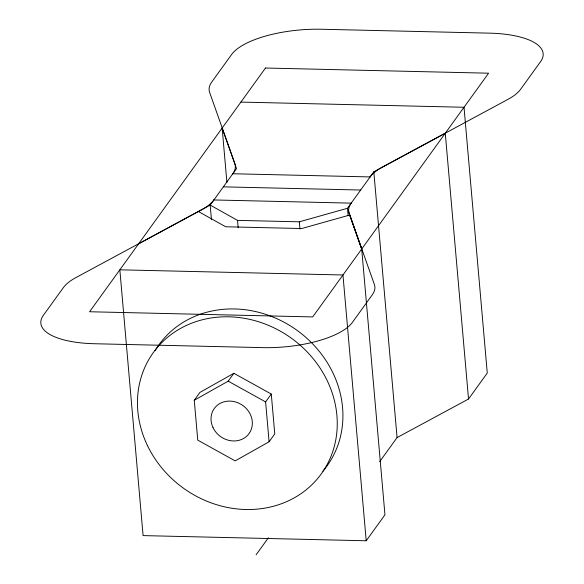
<?xml version="1.0" encoding="UTF-8"?>
<svg xmlns="http://www.w3.org/2000/svg" width="584" height="584" viewBox="0 0 584 584"><rect width="100%" height="100%" fill="white"/><g stroke="black" fill="none" stroke-linecap="round" stroke-linejoin="round"><path stroke-width="0.88" d="M194.26 400.259L199.94 392.397L233.863 373.293L271.283 394.054L274.772 433.919L269.093 441.781L235.169 460.885L197.75 440.124L194.26 400.259L228.191 381.155L233.863 373.293M379.688 461.659L397.076 437.577L468.521 399.025L445.271 133.24L373.818 171.791L347.48 208.284L299.322 221.818L237.535 220.387L210.182 205.093L138.59 243.835M269.093 441.781L265.611 401.916L271.283 394.054M256.106 554.8L268.37 537.806M366.212 540.777L342.961 274.991L119.844 269.815L143.095 535.601L366.212 540.777L384.958 514.803L361.708 249.018L347.48 208.284L348.115 215.54M468.521 399.025L487.268 373.052L464.017 107.266L240.9 102.09M232.804 173.747L370.11 176.93M223.351 186.851L360.649 190.034M213.89 199.954L351.196 203.137M228.191 381.155L265.611 401.916M198.451 211.539L225.694 226.774L301.702 228.534L349.67 215.051L361.708 249.018M373.818 171.791L397.076 437.577M299.322 221.818L299.957 229.074M237.535 220.387L238.17 227.643M226.913 182.485L222.154 128.064L236.52 168.601L210.182 205.093L211.452 219.606M213.963 199.852A73.234 26.244 -5 0 1 201.188 210.006L76.132 277.473A73.234 26.244 -5 0 0 63.357 287.627L43.435 315.236A73.234 26.244 -5 0 0 94.411 343.735L262.61 347.633A73.234 26.244 -5 0 0 352.364 322.412L372.285 294.803A73.234 26.244 -5 0 0 374.351 284.401L349.203 213.445A73.234 26.244 -5 0 1 351.269 203.035M370.037 177.032A73.234 26.244 -5 0 1 382.812 166.878L507.868 99.411A73.234 26.244 -5 0 0 520.643 89.257L540.565 61.648A73.234 26.244 -5 0 0 489.589 33.149L321.39 29.244A73.234 26.244 -5 0 0 231.636 54.473L211.715 82.081A73.234 26.244 -5 0 0 209.649 92.484L234.797 163.44A73.234 26.244 -5 0 1 232.731 173.85M155.096 350.641A103.594 92.389 35.8 0 1 296.898 330.237A103.594 92.389 35.8 0 1 322.886 471.193M265.486 68.021L89.578 311.747L312.695 316.922L488.604 73.197L265.486 68.021M147.387 445.417A103.594 92.389 35.8 0 0 319.944 475.683A103.594 92.389 35.8 0 0 244.725 318.382A103.594 92.389 35.8 0 0 147.387 445.417M213.065 427.692A21.433 19.119 35.8 0 0 248.769 433.956A21.433 19.119 35.8 0 0 233.206 401.412A21.433 19.119 35.8 0 0 213.065 427.692"/></g></svg>
